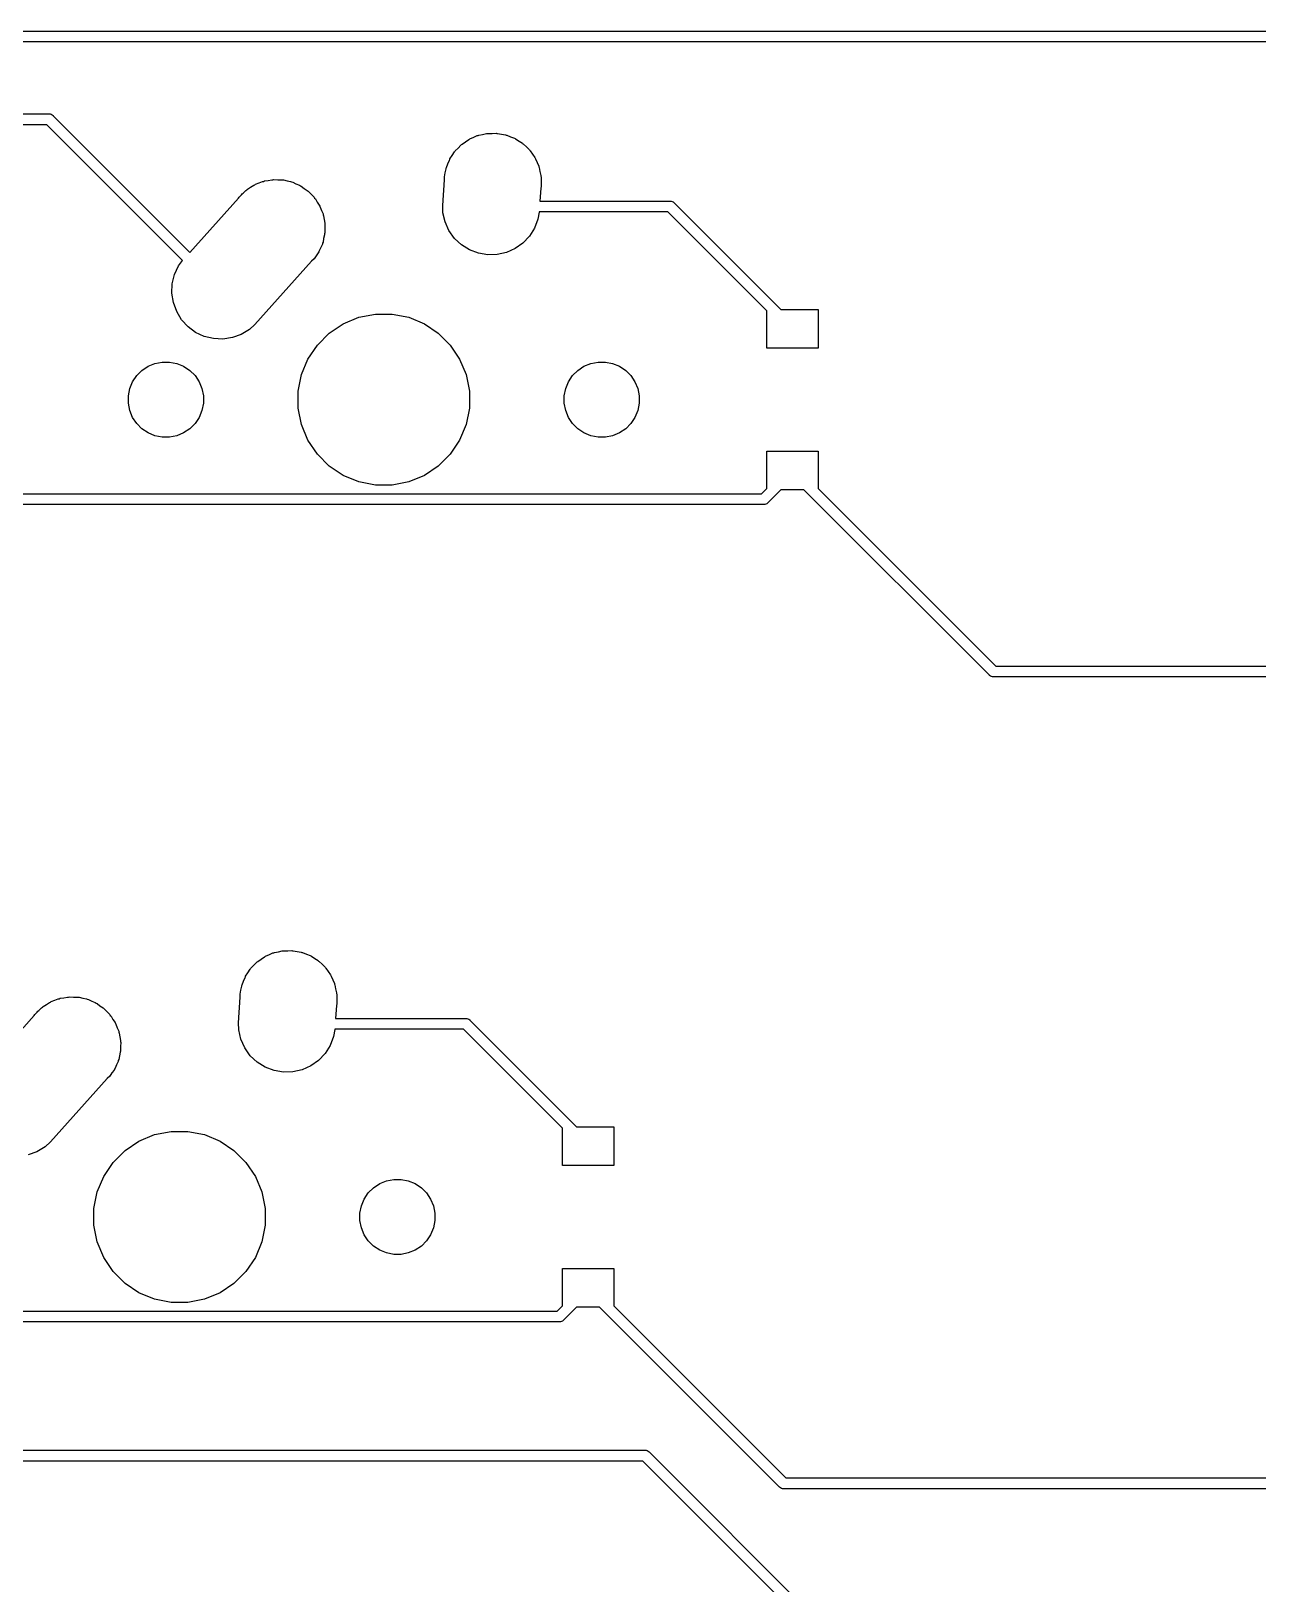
# Model space of a CAD drawing. Extents: x -26.1 to -7.5, y -7.6 to -2.3.
# Drawn here: x -19.414 to -18.288, y -5.307 to -3.882 of the extents above; entities that cross this region are included whole.
import ezdxf

# ---------------------------------------------------------------- set-up
doc = ezdxf.new("R2010")
doc.units = 0
doc.header["$MEASUREMENT"] = 0
doc.layers.add('BLACK', color=7, linetype='CONTINUOUS')

msp = doc.modelspace()

# ---------------------------------------------------------------- linework, layer by layer
at = {"layer": 'BLACK', "linetype": 'CONTINUOUS'}
for p, q in [((-21.3001, -3.88183), (-17.2587, -3.88183)), ((-17.2605, -3.89183), (-21.3019, -3.89183)), ((-21.2494, -3.95783), (-19.3974, -3.95783)), ((-19.3974, -3.95783), (-19.3972, -3.95781)), ((-19.3972, -3.95781), (-19.3969, -3.95783)), ((-19.3969, -3.95783), (-19.3962, -3.95791)), ((-19.3962, -3.95791), (-19.3952, -3.95819)), ((-19.3952, -3.95819), (-19.3944, -3.95866)), ((-19.3944, -3.95866), (-19.3936, -3.95928)), ((-19.3936, -3.95928), (-19.3935, -3.95947)), ((-19.3935, -3.95947), (-19.268, -4.08491)), ((-19.3992, -3.96783), (-21.2512, -3.96783)), ((-19.2747, -4.09239), (-19.3992, -3.96783)), ((-18.9906, -3.97571), (-18.9869, -3.9756)), ((-18.9869, -3.9756), (-18.9863, -3.97571)), ((-19.0244, -3.99177), (-19.0218, -3.98914)), ((-19.0218, -3.98914), (-19.0192, -3.98644)), ((-19.0192, -3.98644), (-19.0187, -3.98606)), ((-19.0187, -3.98606), (-19.0182, -3.9856)), ((-19.0182, -3.9856), (-19.0151, -3.98353)), ((-19.0151, -3.98353), (-19.0121, -3.98138)), ((-19.0121, -3.98138), (-19.0115, -3.98111)), ((-19.0115, -3.98111), (-19.011, -3.98075)), ((-19.011, -3.98075), (-19.0075, -3.97933)), ((-19.0075, -3.97933), (-19.0042, -3.97781)), ((-19.0042, -3.97781), (-19.0035, -3.97766)), ((-19.0035, -3.97766), (-19.0029, -3.97741)), ((-19.0029, -3.97741), (-18.9993, -3.97669)), ((-18.9993, -3.97669), (-18.9957, -3.97586)), ((-18.9957, -3.97586), (-18.995, -3.97584)), ((-18.995, -3.97584), (-18.9944, -3.97571)), ((-18.9944, -3.97571), (-18.9906, -3.97571)), ((-18.9863, -3.97571), (-18.9856, -3.97571)), ((-18.9856, -3.97571), (-18.982, -3.97643)), ((-18.982, -3.97643), (-18.9783, -3.97705)), ((-18.9783, -3.97705), (-18.9777, -3.97728)), ((-18.9777, -3.97728), (-18.9771, -3.97741)), ((-18.9771, -3.97741), (-18.9736, -3.97883)), ((-18.9736, -3.97883), (-18.9702, -3.98015)), ((-18.9702, -3.98015), (-18.9696, -3.9805)), ((-18.9696, -3.9805), (-18.969, -3.98075)), ((-18.969, -3.98075), (-18.9659, -3.98281)), ((-18.9659, -3.98281), (-18.9628, -3.98478)), ((-18.9628, -3.98478), (-18.9623, -3.98523)), ((-18.9623, -3.98523), (-18.9618, -3.9856)), ((-18.9618, -3.9856), (-18.9591, -3.98822)), ((-18.9591, -3.98822), (-18.9564, -3.99077)), ((-19.0326, -4.00708), (-19.0312, -4.00365)), ((-19.0312, -4.00365), (-19.0298, -4.00018)), ((-19.0298, -4.00018), (-19.0295, -3.99963)), ((-19.0295, -3.99963), (-19.0293, -3.99902)), ((-19.0293, -3.99902), (-19.0272, -3.99593)), ((-19.0272, -3.99593), (-19.0252, -3.99279)), ((-19.0252, -3.99279), (-19.0248, -3.99231)), ((-19.0248, -3.99231), (-19.0244, -3.99177)), ((-18.9564, -3.99077), (-18.9561, -3.9913)), ((-18.9561, -3.9913), (-18.9556, -3.99177)), ((-18.9556, -3.99177), (-18.9535, -3.99485)), ((-18.9535, -3.99485), (-18.9514, -3.99788)), ((-18.9514, -3.99788), (-18.9511, -3.99848)), ((-18.9511, -3.99848), (-18.9507, -3.99902)), ((-18.9507, -3.99902), (-18.9493, -4.00245)), ((-18.9493, -4.00245), (-18.9478, -4.00584)), ((-19.1961, -4.01889), (-19.1928, -4.01823)), ((-19.1928, -4.01823), (-19.1918, -4.01823)), ((-19.1918, -4.01823), (-19.1908, -4.01808)), ((-19.1908, -4.01808), (-19.1874, -4.01823)), ((-19.1874, -4.01823), (-19.1841, -4.01823)), ((-19.1841, -4.01823), (-19.1831, -4.01842)), ((-19.1831, -4.01842), (-19.1821, -4.01846)), ((-19.0343, -4.01564), (-19.0336, -4.01199)), ((-19.0343, -4.01847), (-19.0343, -4.01564)), ((-19.0336, -4.01199), (-19.0329, -4.00833)), ((-19.0329, -4.00833), (-19.0327, -4.00772)), ((-19.0327, -4.00772), (-19.0326, -4.00708)), ((-18.9478, -4.00584), (-18.9477, -4.00648)), ((-18.9477, -4.00648), (-18.9474, -4.00708)), ((-18.9474, -4.00708), (-18.9467, -4.01072)), ((-18.9467, -4.01072), (-18.9459, -4.01434)), ((-18.9459, -4.01434), (-18.9458, -4.015)), ((-18.9458, -4.015), (-18.9457, -4.01564)), ((-18.9457, -4.01564), (-18.9457, -4.01935)), ((-19.2228, -4.03429), (-19.2206, -4.03205)), ((-19.2206, -4.03205), (-19.2199, -4.03132)), ((-19.2199, -4.03132), (-19.2191, -4.03051)), ((-19.2191, -4.03051), (-19.2167, -4.02812)), ((-19.2167, -4.02812), (-19.2158, -4.02757)), ((-19.2158, -4.02757), (-19.2151, -4.02691)), ((-19.2151, -4.02691), (-19.2122, -4.02515)), ((-19.2122, -4.02515), (-19.2094, -4.02327)), ((-19.2094, -4.02327), (-19.2085, -4.02289)), ((-19.2085, -4.02289), (-19.2077, -4.02238)), ((-19.2077, -4.02238), (-19.2045, -4.02123)), ((-19.2045, -4.02123), (-19.2013, -4.01993)), ((-19.2013, -4.01993), (-19.2004, -4.01974)), ((-19.2004, -4.01974), (-19.1995, -4.0194)), ((-19.1995, -4.0194), (-19.1961, -4.01889)), ((-19.1821, -4.01846), (-19.1788, -4.01927)), ((-19.1788, -4.01927), (-19.1755, -4.01993)), ((-19.1755, -4.01993), (-19.1746, -4.02031)), ((-19.1746, -4.02031), (-19.1736, -4.02054)), ((-19.1736, -4.02054), (-19.1706, -4.02197)), ((-19.1706, -4.02197), (-19.1674, -4.02327)), ((-19.1674, -4.02327), (-19.1666, -4.02382)), ((-19.1666, -4.02382), (-19.1657, -4.02423)), ((-19.1657, -4.02423), (-19.163, -4.02624)), ((-19.163, -4.02624), (-19.1602, -4.02812)), ((-19.1602, -4.02812), (-19.1595, -4.02881)), ((-19.1595, -4.02881), (-19.1587, -4.02939)), ((-19.1587, -4.02939), (-19.1564, -4.03189)), ((-19.1564, -4.03189), (-19.154, -4.03429)), ((-19.0359, -4.04196), (-19.0343, -4.01847)), ((-18.946, -4.02587), (-18.9468, -4.03783)), ((-18.9457, -4.02436), (-18.946, -4.02587)), ((-18.9457, -4.01935), (-18.9457, -4.02088)), ((-18.9457, -4.02088), (-18.9457, -4.02153)), ((-18.9457, -4.02153), (-18.9457, -4.02436)), ((-19.268, -4.08491), (-19.2235, -4.03529)), ((-19.2235, -4.03529), (-19.2228, -4.03429)), ((-19.154, -4.03429), (-19.1535, -4.0351)), ((-19.1535, -4.0351), (-19.1528, -4.03583)), ((-19.1528, -4.03583), (-19.1511, -4.03873)), ((-19.1511, -4.03873), (-19.1492, -4.04154)), ((-19.1492, -4.04154), (-19.1488, -4.04245)), ((-19.1488, -4.04245), (-19.1483, -4.04329)), ((-19.1483, -4.04329), (-19.1471, -4.04647)), ((-19.1471, -4.04647), (-19.1458, -4.0496)), ((-19.0357, -4.04849), (-19.0359, -4.04196)), ((-18.9468, -4.03783), (-18.8275, -4.03783)), ((-18.8275, -4.03783), (-18.8272, -4.03781)), ((-18.8272, -4.03781), (-18.827, -4.03783)), ((-18.827, -4.03783), (-18.8262, -4.03791)), ((-18.8262, -4.03791), (-18.8253, -4.03819)), ((-18.8253, -4.03819), (-18.8244, -4.03866)), ((-18.8244, -4.03866), (-18.8237, -4.03928)), ((-18.8237, -4.03928), (-18.8235, -4.03947)), ((-18.8235, -4.03947), (-18.7256, -4.13732)), ((-19.1458, -4.0496), (-19.1456, -4.05056)), ((-19.1456, -4.05056), (-19.1453, -4.05149)), ((-19.1453, -4.05149), (-19.1448, -4.05484)), ((-19.1448, -4.05484), (-19.1441, -4.05816)), ((-19.1441, -4.05816), (-19.1441, -4.05914)), ((-19.1441, -4.05914), (-19.144, -4.06011)), ((-19.144, -4.06011), (-19.1441, -4.0635)), ((-19.0338, -4.057), (-19.0357, -4.04849)), ((-19.0302, -4.06496), (-19.0338, -4.057)), ((-18.9486, -4.0545), (-18.9517, -4.06265)), ((-18.9475, -4.04805), (-18.9486, -4.0545)), ((-18.8293, -4.04783), (-18.9475, -4.04783)), ((-18.9475, -4.04783), (-18.9475, -4.04805)), ((-18.7386, -4.13849), (-18.8293, -4.04783)), ((-19.1452, -4.07212), (-19.1458, -4.07544)), ((-19.1444, -4.06883), (-19.1452, -4.07212)), ((-19.1443, -4.06785), (-19.1444, -4.06883)), ((-19.1441, -4.06688), (-19.1443, -4.06785)), ((-19.1441, -4.0635), (-19.1441, -4.06688)), ((-19.0251, -4.07207), (-19.0302, -4.06496)), ((-19.0188, -4.07805), (-19.0251, -4.07207)), ((-18.9564, -4.07005), (-18.9623, -4.0764)), ((-18.9517, -4.06265), (-18.9564, -4.07005)), ((-19.1521, -4.08794), (-19.154, -4.09075)), ((-19.1501, -4.08521), (-19.1521, -4.08794)), ((-19.1497, -4.08432), (-19.1501, -4.08521)), ((-19.1492, -4.0835), (-19.1497, -4.08432)), ((-19.1479, -4.08037), (-19.1492, -4.0835)), ((-19.1464, -4.0773), (-19.1479, -4.08037)), ((-19.1462, -4.07635), (-19.1464, -4.0773)), ((-19.1458, -4.07544), (-19.1462, -4.07635)), ((-19.0114, -4.08268), (-19.0188, -4.07805)), ((-19.0032, -4.08578), (-19.0114, -4.08268)), ((-18.9946, -4.08723), (-19.0032, -4.08578)), ((-18.9859, -4.08698), (-18.9946, -4.08723)), ((-18.9774, -4.08503), (-18.9859, -4.08698)), ((-18.9695, -4.08145), (-18.9774, -4.08503)), ((-18.9623, -4.0764), (-18.9695, -4.08145)), ((-19.282, -4.10522), (-19.2783, -4.09731)), ((-19.2783, -4.09731), (-19.2747, -4.09239)), ((-19.1563, -4.09299), (-19.2085, -4.1512)), ((-19.154, -4.09075), (-19.1563, -4.09299)), ((-19.2844, -4.12241), (-19.2841, -4.11369)), ((-19.2841, -4.11369), (-19.282, -4.10522)), ((-19.2831, -4.13103), (-19.2844, -4.12241)), ((-19.2801, -4.13923), (-19.2831, -4.13103)), ((-19.2756, -4.14669), (-19.2801, -4.13923)), ((-19.1272, -4.15043), (-19.1129, -4.14452)), ((-19.1129, -4.14452), (-19.0977, -4.1415)), ((-19.0977, -4.1415), (-19.0823, -4.1415)), ((-19.0823, -4.1415), (-19.0671, -4.14452)), ((-19.0671, -4.14452), (-19.0528, -4.15043)), ((-18.7386, -4.17276), (-18.7386, -4.13849)), ((-18.7256, -4.13732), (-18.6914, -4.13732)), ((-18.6914, -4.13732), (-18.6914, -4.17276)), ((-19.2697, -4.15313), (-19.2756, -4.14669)), ((-19.2627, -4.15829), (-19.2697, -4.15313)), ((-19.2548, -4.16198), (-19.2627, -4.15829)), ((-19.2208, -4.16014), (-19.229, -4.16312)), ((-19.2133, -4.15561), (-19.2208, -4.16014)), ((-19.2085, -4.1512), (-19.2133, -4.15561)), ((-19.151, -4.16996), (-19.14, -4.15903)), ((-19.14, -4.15903), (-19.1272, -4.15043)), ((-19.0528, -4.15043), (-19.04, -4.15903)), ((-19.04, -4.15903), (-19.029, -4.16996)), ((-19.2463, -4.16406), (-19.2548, -4.16198)), ((-19.2376, -4.16444), (-19.2463, -4.16406)), ((-19.229, -4.16312), (-19.2376, -4.16444)), ((-19.1596, -4.18282), (-19.151, -4.16996)), ((-19.029, -4.16996), (-19.0204, -4.18282)), ((-18.6914, -4.17276), (-18.7386, -4.17276)), ((-19.3063, -4.18947), (-19.3, -4.18688)), ((-19.3, -4.18688), (-19.2934, -4.18555)), ((-19.2934, -4.18555), (-19.2866, -4.18555)), ((-19.2866, -4.18555), (-19.28, -4.18688)), ((-19.28, -4.18688), (-19.2737, -4.18947)), ((-19.1655, -4.1971), (-19.1596, -4.18282)), ((-19.0204, -4.18282), (-19.0145, -4.1971)), ((-18.9063, -4.18947), (-18.9, -4.18688)), ((-18.9, -4.18688), (-18.8934, -4.18555)), ((-18.8934, -4.18555), (-18.8866, -4.18555)), ((-18.8866, -4.18555), (-18.88, -4.18688)), ((-18.88, -4.18688), (-18.8737, -4.18947)), ((-19.3205, -4.20368), (-19.3168, -4.19804)), ((-19.3168, -4.19804), (-19.312, -4.19324)), ((-19.312, -4.19324), (-19.3063, -4.18947)), ((-19.2737, -4.18947), (-19.268, -4.19324)), ((-19.268, -4.19324), (-19.2632, -4.19804)), ((-19.2632, -4.19804), (-19.2595, -4.20368)), ((-19.1685, -4.21227), (-19.1655, -4.1971)), ((-19.0145, -4.1971), (-19.0115, -4.21227)), ((-18.9205, -4.20368), (-18.9168, -4.19804)), ((-18.9168, -4.19804), (-18.912, -4.19324)), ((-18.912, -4.19324), (-18.9063, -4.18947)), ((-18.8737, -4.18947), (-18.868, -4.19324)), ((-18.868, -4.19324), (-18.8632, -4.19804)), ((-18.8632, -4.19804), (-18.8595, -4.20368)), ((-19.3244, -4.21661), (-19.3231, -4.20995)), ((-19.3244, -4.22339), (-19.3244, -4.21661)), ((-19.3231, -4.20995), (-19.3205, -4.20368)), ((-19.2595, -4.20368), (-19.2569, -4.20995)), ((-19.2569, -4.20995), (-19.2556, -4.21661)), ((-19.2556, -4.21661), (-19.2556, -4.22339)), ((-19.1685, -4.22773), (-19.1685, -4.21227)), ((-19.0115, -4.21227), (-19.0115, -4.22773)), ((-18.9244, -4.21661), (-18.9231, -4.20995)), ((-18.9244, -4.22339), (-18.9244, -4.21661)), ((-18.9231, -4.20995), (-18.9205, -4.20368)), ((-18.8595, -4.20368), (-18.8569, -4.20995)), ((-18.8569, -4.20995), (-18.8556, -4.21661)), ((-18.8556, -4.21661), (-18.8556, -4.22339)), ((-19.3231, -4.23005), (-19.3244, -4.22339)), ((-19.3205, -4.23632), (-19.3231, -4.23005)), ((-19.2569, -4.23005), (-19.2595, -4.23632)), ((-19.2556, -4.22339), (-19.2569, -4.23005)), ((-19.1655, -4.2429), (-19.1685, -4.22773)), ((-19.0115, -4.22773), (-19.0145, -4.2429)), ((-18.9231, -4.23005), (-18.9244, -4.22339)), ((-18.9205, -4.23632), (-18.9231, -4.23005)), ((-18.8569, -4.23005), (-18.8595, -4.23632)), ((-18.8556, -4.22339), (-18.8569, -4.23005)), ((-19.3168, -4.24196), (-19.3205, -4.23632)), ((-19.312, -4.24676), (-19.3168, -4.24196)), ((-19.2632, -4.24196), (-19.268, -4.24676)), ((-19.2595, -4.23632), (-19.2632, -4.24196)), ((-19.1596, -4.25718), (-19.1655, -4.2429)), ((-19.0145, -4.2429), (-19.0204, -4.25718)), ((-18.9168, -4.24196), (-18.9205, -4.23632)), ((-18.912, -4.24676), (-18.9168, -4.24196)), ((-18.8632, -4.24196), (-18.868, -4.24676)), ((-18.8595, -4.23632), (-18.8632, -4.24196)), ((-19.3063, -4.25053), (-19.312, -4.24676)), ((-19.3, -4.25312), (-19.3063, -4.25053)), ((-19.2934, -4.25445), (-19.3, -4.25312)), ((-19.2866, -4.25445), (-19.2934, -4.25445)), ((-19.28, -4.25312), (-19.2866, -4.25445)), ((-19.2737, -4.25053), (-19.28, -4.25312)), ((-19.268, -4.24676), (-19.2737, -4.25053)), ((-19.151, -4.27004), (-19.1596, -4.25718)), ((-19.0204, -4.25718), (-19.029, -4.27004)), ((-18.9063, -4.25053), (-18.912, -4.24676)), ((-18.9, -4.25312), (-18.9063, -4.25053)), ((-18.8934, -4.25445), (-18.9, -4.25312)), ((-18.8866, -4.25445), (-18.8934, -4.25445)), ((-18.88, -4.25312), (-18.8866, -4.25445)), ((-18.8737, -4.25053), (-18.88, -4.25312)), ((-18.868, -4.24676), (-18.8737, -4.25053)), ((-19.14, -4.28097), (-19.151, -4.27004)), ((-19.029, -4.27004), (-19.04, -4.28097)), ((-18.7386, -4.30151), (-18.7386, -4.26724)), ((-18.7386, -4.26724), (-18.6914, -4.26724)), ((-18.6914, -4.26724), (-18.6914, -4.30151)), ((-19.1272, -4.28957), (-19.14, -4.28097)), ((-19.04, -4.28097), (-19.0528, -4.28957)), ((-19.1129, -4.29548), (-19.1272, -4.28957)), ((-19.0977, -4.2985), (-19.1129, -4.29548)), ((-19.0823, -4.2985), (-19.0977, -4.2985)), ((-19.0671, -4.29548), (-19.0823, -4.2985)), ((-19.0528, -4.28957), (-19.0671, -4.29548)), ((-18.7435, -4.30637), (-18.7386, -4.30151)), ((-18.7256, -4.30268), (-18.7377, -4.31474)), ((-18.7044, -4.30268), (-18.7256, -4.30268)), ((-18.5342, -4.47285), (-18.7044, -4.30268)), ((-18.6914, -4.30151), (-18.5284, -4.46449)), ((-18.7417, -4.31637), (-19.4408, -4.31637)), ((-19.439, -4.30637), (-18.7435, -4.30637)), ((-18.7414, -4.3164), (-18.7417, -4.31637)), ((-18.7412, -4.31637), (-18.7414, -4.3164)), ((-18.7404, -4.3163), (-18.7412, -4.31637)), ((-18.7395, -4.31602), (-18.7404, -4.3163)), ((-18.7386, -4.31555), (-18.7395, -4.31602)), ((-18.7379, -4.31493), (-18.7386, -4.31555)), ((-18.7377, -4.31474), (-18.7379, -4.31493)), ((-18.534, -4.47304), (-18.5342, -4.47285)), ((-18.5333, -4.47367), (-18.534, -4.47304)), ((-18.5324, -4.47413), (-18.5333, -4.47367)), ((-18.5315, -4.47442), (-18.5324, -4.47413)), ((-18.5305, -4.47451), (-18.5315, -4.47442)), ((-18.5284, -4.46449), (-17.5903, -4.46449)), ((-18.5302, -4.47449), (-18.5305, -4.47451)), ((-17.593, -4.47449), (-18.5302, -4.47449)), ((-19.199, -4.73111), (-19.1985, -4.73075)), ((-19.1985, -4.73075), (-19.195, -4.72933)), ((-19.195, -4.72933), (-19.1917, -4.72781)), ((-19.1917, -4.72781), (-19.191, -4.72766)), ((-19.191, -4.72766), (-19.1904, -4.72741)), ((-19.1904, -4.72741), (-19.1868, -4.72669)), ((-19.1868, -4.72669), (-19.1832, -4.72586)), ((-19.1832, -4.72586), (-19.1825, -4.72584)), ((-19.1825, -4.72584), (-19.1819, -4.72571)), ((-19.1819, -4.72571), (-19.1781, -4.72571)), ((-19.1781, -4.72571), (-19.1744, -4.7256)), ((-19.1744, -4.7256), (-19.1738, -4.72571)), ((-19.1738, -4.72571), (-19.1731, -4.72571)), ((-19.1731, -4.72571), (-19.1695, -4.72643)), ((-19.1695, -4.72643), (-19.1658, -4.72705)), ((-19.1658, -4.72705), (-19.1652, -4.72728)), ((-19.1652, -4.72728), (-19.1646, -4.72741)), ((-19.1646, -4.72741), (-19.1611, -4.72883)), ((-19.1611, -4.72883), (-19.1577, -4.73015)), ((-19.1577, -4.73015), (-19.1571, -4.7305)), ((-19.1571, -4.7305), (-19.1565, -4.73075)), ((-19.1565, -4.73075), (-19.1534, -4.73281)), ((-19.2147, -4.74593), (-19.2127, -4.74279)), ((-19.2127, -4.74279), (-19.2123, -4.74231)), ((-19.2123, -4.74231), (-19.2119, -4.74177)), ((-19.2119, -4.74177), (-19.2093, -4.73914)), ((-19.2093, -4.73914), (-19.2067, -4.73644)), ((-19.2067, -4.73644), (-19.2062, -4.73606)), ((-19.2062, -4.73606), (-19.2057, -4.7356)), ((-19.2057, -4.7356), (-19.2026, -4.73353)), ((-19.2026, -4.73353), (-19.1996, -4.73138)), ((-19.1996, -4.73138), (-19.199, -4.73111)), ((-19.1534, -4.73281), (-19.1503, -4.73478)), ((-19.1503, -4.73478), (-19.1498, -4.73523)), ((-19.1498, -4.73523), (-19.1493, -4.7356)), ((-19.1493, -4.7356), (-19.1466, -4.73822)), ((-19.1466, -4.73822), (-19.1439, -4.74077)), ((-19.1439, -4.74077), (-19.1436, -4.7413)), ((-19.1436, -4.7413), (-19.1431, -4.74177)), ((-19.1431, -4.74177), (-19.141, -4.74485)), ((-19.141, -4.74485), (-19.1389, -4.74788)), ((-19.2211, -4.76199), (-19.2204, -4.75833)), ((-19.2204, -4.75833), (-19.2202, -4.75772)), ((-19.2202, -4.75772), (-19.2201, -4.75708)), ((-19.2201, -4.75708), (-19.2187, -4.75365)), ((-19.2187, -4.75365), (-19.2173, -4.75018)), ((-19.2173, -4.75018), (-19.217, -4.74963)), ((-19.217, -4.74963), (-19.2168, -4.74902)), ((-19.2168, -4.74902), (-19.2147, -4.74593)), ((-19.1389, -4.74788), (-19.1386, -4.74848)), ((-19.1386, -4.74848), (-19.1382, -4.74902)), ((-19.1382, -4.74902), (-19.1368, -4.75245)), ((-19.1368, -4.75245), (-19.1353, -4.75584)), ((-19.1353, -4.75584), (-19.1352, -4.75648)), ((-19.1352, -4.75648), (-19.1349, -4.75708)), ((-19.1349, -4.75708), (-19.1342, -4.76072)), ((-19.3997, -4.77515), (-19.3969, -4.77327)), ((-19.3969, -4.77327), (-19.396, -4.77289)), ((-19.396, -4.77289), (-19.3952, -4.77238)), ((-19.3952, -4.77238), (-19.392, -4.77123)), ((-19.392, -4.77123), (-19.3888, -4.76993)), ((-19.3888, -4.76993), (-19.3879, -4.76974)), ((-19.3879, -4.76974), (-19.387, -4.7694)), ((-19.387, -4.7694), (-19.3836, -4.76889)), ((-19.3836, -4.76889), (-19.3803, -4.76823)), ((-19.3803, -4.76823), (-19.3793, -4.76823)), ((-19.3793, -4.76823), (-19.3783, -4.76808)), ((-19.3783, -4.76808), (-19.3749, -4.76823)), ((-19.3749, -4.76823), (-19.3716, -4.76823)), ((-19.3716, -4.76823), (-19.3706, -4.76842)), ((-19.3706, -4.76842), (-19.3696, -4.76846)), ((-19.3696, -4.76846), (-19.3663, -4.76927)), ((-19.3663, -4.76927), (-19.363, -4.76993)), ((-19.363, -4.76993), (-19.3621, -4.77031)), ((-19.3621, -4.77031), (-19.3611, -4.77054)), ((-19.3611, -4.77054), (-19.3581, -4.77197)), ((-19.3581, -4.77197), (-19.3549, -4.77327)), ((-19.3549, -4.77327), (-19.3541, -4.77382)), ((-19.2234, -4.79196), (-19.2218, -4.76847)), ((-19.2218, -4.76564), (-19.2211, -4.76199)), ((-19.2218, -4.76847), (-19.2218, -4.76564)), ((-19.1342, -4.76072), (-19.1334, -4.76434)), ((-19.1334, -4.76434), (-19.1333, -4.765)), ((-19.1333, -4.765), (-19.1332, -4.76564)), ((-19.1332, -4.76564), (-19.1332, -4.76935)), ((-19.1332, -4.76935), (-19.1332, -4.77088)), ((-19.1332, -4.77088), (-19.1332, -4.77153)), ((-19.1332, -4.77153), (-19.1332, -4.77436)), ((-19.4619, -4.84204), (-19.411, -4.78529)), ((-19.411, -4.78529), (-19.4103, -4.78429)), ((-19.4103, -4.78429), (-19.4081, -4.78205)), ((-19.4081, -4.78205), (-19.4074, -4.78132)), ((-19.4074, -4.78132), (-19.4066, -4.78051)), ((-19.4066, -4.78051), (-19.4042, -4.77812)), ((-19.4042, -4.77812), (-19.4033, -4.77757)), ((-19.4033, -4.77757), (-19.4026, -4.77691)), ((-19.4026, -4.77691), (-19.3997, -4.77515)), ((-19.3541, -4.77382), (-19.3532, -4.77423)), ((-19.3532, -4.77423), (-19.3505, -4.77624)), ((-19.3505, -4.77624), (-19.3477, -4.77812)), ((-19.3477, -4.77812), (-19.347, -4.77881)), ((-19.347, -4.77881), (-19.3462, -4.77939)), ((-19.3462, -4.77939), (-19.3439, -4.78189)), ((-19.3439, -4.78189), (-19.3415, -4.78429)), ((-19.3415, -4.78429), (-19.341, -4.7851)), ((-19.341, -4.7851), (-19.3403, -4.78583)), ((-19.3403, -4.78583), (-19.3386, -4.78873)), ((-19.1335, -4.77587), (-19.1343, -4.78783)), ((-19.1343, -4.78783), (-19.015, -4.78783)), ((-19.1332, -4.77436), (-19.1335, -4.77587)), ((-19.015, -4.78783), (-19.0147, -4.78781)), ((-19.0147, -4.78781), (-19.0145, -4.78783)), ((-19.0145, -4.78783), (-19.0137, -4.78791)), ((-19.0137, -4.78791), (-19.0128, -4.78819)), ((-19.3386, -4.78873), (-19.3367, -4.79154)), ((-19.3367, -4.79154), (-19.3363, -4.79245)), ((-19.3363, -4.79245), (-19.3358, -4.79329)), ((-19.3358, -4.79329), (-19.3346, -4.79647)), ((-19.3346, -4.79647), (-19.3333, -4.7996)), ((-19.3333, -4.7996), (-19.3331, -4.80056)), ((-19.3331, -4.80056), (-19.3328, -4.80149)), ((-19.3328, -4.80149), (-19.3323, -4.80484)), ((-19.2232, -4.79849), (-19.2234, -4.79196)), ((-19.2213, -4.807), (-19.2232, -4.79849)), ((-19.135, -4.79805), (-19.1361, -4.8045)), ((-19.0168, -4.79783), (-19.135, -4.79783)), ((-19.135, -4.79783), (-19.135, -4.79805)), ((-18.9261, -4.88849), (-19.0168, -4.79783)), ((-19.0128, -4.78819), (-19.0119, -4.78866)), ((-19.0119, -4.78866), (-19.0112, -4.78928)), ((-19.0112, -4.78928), (-19.011, -4.78947)), ((-19.011, -4.78947), (-18.9131, -4.88732)), ((-19.3323, -4.80484), (-19.3316, -4.80816)), ((-19.3316, -4.80816), (-19.3316, -4.80914)), ((-19.3316, -4.80914), (-19.3315, -4.81011)), ((-19.3315, -4.81011), (-19.3316, -4.8135)), ((-19.3316, -4.8135), (-19.3316, -4.81688)), ((-19.2177, -4.81496), (-19.2213, -4.807)), ((-19.2126, -4.82207), (-19.2177, -4.81496)), ((-19.1392, -4.81265), (-19.1439, -4.82005)), ((-19.1361, -4.8045), (-19.1392, -4.81265)), ((-19.3354, -4.83037), (-19.3367, -4.8335)), ((-19.3339, -4.8273), (-19.3354, -4.83037)), ((-19.3337, -4.82635), (-19.3339, -4.8273)), ((-19.3333, -4.82544), (-19.3337, -4.82635)), ((-19.3327, -4.82212), (-19.3333, -4.82544)), ((-19.3319, -4.81883), (-19.3327, -4.82212)), ((-19.3318, -4.81785), (-19.3319, -4.81883)), ((-19.3316, -4.81688), (-19.3318, -4.81785)), ((-19.2063, -4.82805), (-19.2126, -4.82207)), ((-19.1989, -4.83268), (-19.2063, -4.82805)), ((-19.1498, -4.8264), (-19.157, -4.83145)), ((-19.1439, -4.82005), (-19.1498, -4.8264)), ((-19.3438, -4.84299), (-19.396, -4.9012)), ((-19.3415, -4.84075), (-19.3438, -4.84299)), ((-19.3396, -4.83794), (-19.3415, -4.84075)), ((-19.3376, -4.83521), (-19.3396, -4.83794)), ((-19.3372, -4.83432), (-19.3376, -4.83521)), ((-19.3367, -4.8335), (-19.3372, -4.83432)), ((-19.1907, -4.83578), (-19.1989, -4.83268)), ((-19.1821, -4.83723), (-19.1907, -4.83578)), ((-19.1734, -4.83698), (-19.1821, -4.83723)), ((-19.1649, -4.83503), (-19.1734, -4.83698)), ((-19.157, -4.83145), (-19.1649, -4.83503)), ((-18.9131, -4.88732), (-18.8789, -4.88732)), ((-18.8789, -4.88732), (-18.8789, -4.92276)), ((-19.396, -4.9012), (-19.4008, -4.90561)), ((-19.3275, -4.90903), (-19.3147, -4.90043)), ((-19.3147, -4.90043), (-19.3004, -4.89452)), ((-19.3004, -4.89452), (-19.2852, -4.8915)), ((-19.2852, -4.8915), (-19.2698, -4.8915)), ((-19.2698, -4.8915), (-19.2546, -4.89452)), ((-19.2546, -4.89452), (-19.2403, -4.90043)), ((-19.2403, -4.90043), (-19.2275, -4.90903)), ((-18.9261, -4.92276), (-18.9261, -4.88849)), ((-19.4083, -4.91014), (-19.4165, -4.91312)), ((-19.4008, -4.90561), (-19.4083, -4.91014)), ((-19.3385, -4.91996), (-19.3275, -4.90903)), ((-19.2275, -4.90903), (-19.2165, -4.91996)), ((-19.3471, -4.93282), (-19.3385, -4.91996)), ((-19.2165, -4.91996), (-19.2079, -4.93282)), ((-18.8789, -4.92276), (-18.9261, -4.92276)), ((-19.353, -4.9471), (-19.3471, -4.93282)), ((-19.2079, -4.93282), (-19.202, -4.9471)), ((-19.1043, -4.94804), (-19.0995, -4.94324)), ((-19.0995, -4.94324), (-19.0938, -4.93947)), ((-19.0938, -4.93947), (-19.0875, -4.93688)), ((-19.0875, -4.93688), (-19.0809, -4.93555)), ((-19.0809, -4.93555), (-19.0741, -4.93555)), ((-19.0741, -4.93555), (-19.0675, -4.93688)), ((-19.0675, -4.93688), (-19.0612, -4.93947)), ((-19.0612, -4.93947), (-19.0555, -4.94324)), ((-19.0555, -4.94324), (-19.0507, -4.94804)), ((-19.356, -4.96227), (-19.353, -4.9471)), ((-19.202, -4.9471), (-19.199, -4.96227)), ((-19.1106, -4.95995), (-19.108, -4.95368)), ((-19.108, -4.95368), (-19.1043, -4.94804)), ((-19.0507, -4.94804), (-19.047, -4.95368)), ((-19.047, -4.95368), (-19.0444, -4.95995)), ((-19.356, -4.97773), (-19.356, -4.96227)), ((-19.199, -4.96227), (-19.199, -4.97773)), ((-19.1119, -4.96661), (-19.1106, -4.95995)), ((-19.1119, -4.97339), (-19.1119, -4.96661)), ((-19.0444, -4.95995), (-19.0431, -4.96661)), ((-19.0431, -4.96661), (-19.0431, -4.97339)), ((-19.353, -4.9929), (-19.356, -4.97773)), ((-19.199, -4.97773), (-19.202, -4.9929)), ((-19.1106, -4.98005), (-19.1119, -4.97339)), ((-19.108, -4.98632), (-19.1106, -4.98005)), ((-19.1043, -4.99196), (-19.108, -4.98632)), ((-19.047, -4.98632), (-19.0507, -4.99196)), ((-19.0444, -4.98005), (-19.047, -4.98632)), ((-19.0431, -4.97339), (-19.0444, -4.98005)), ((-19.3471, -5.00718), (-19.353, -4.9929)), ((-19.202, -4.9929), (-19.2079, -5.00718)), ((-19.0995, -4.99676), (-19.1043, -4.99196)), ((-19.0938, -5.00053), (-19.0995, -4.99676)), ((-19.0875, -5.00312), (-19.0938, -5.00053)), ((-19.0612, -5.00053), (-19.0675, -5.00312)), ((-19.0555, -4.99676), (-19.0612, -5.00053)), ((-19.0507, -4.99196), (-19.0555, -4.99676)), ((-19.3385, -5.02004), (-19.3471, -5.00718)), ((-19.2079, -5.00718), (-19.2165, -5.02004)), ((-19.0809, -5.00445), (-19.0875, -5.00312)), ((-19.0741, -5.00445), (-19.0809, -5.00445)), ((-19.0675, -5.00312), (-19.0741, -5.00445)), ((-19.3275, -5.03097), (-19.3385, -5.02004)), ((-19.2165, -5.02004), (-19.2275, -5.03097)), ((-18.9261, -5.05151), (-18.9261, -5.01724)), ((-18.9261, -5.01724), (-18.8789, -5.01724)), ((-18.8789, -5.01724), (-18.8789, -5.05151)), ((-19.3147, -5.03957), (-19.3275, -5.03097)), ((-19.3004, -5.04548), (-19.3147, -5.03957)), ((-19.2403, -5.03957), (-19.2546, -5.04548)), ((-19.2275, -5.03097), (-19.2403, -5.03957)), ((-19.6228, -5.05637), (-18.931, -5.05637)), ((-19.2852, -5.0485), (-19.3004, -5.04548)), ((-19.2698, -5.0485), (-19.2852, -5.0485)), ((-19.2546, -5.04548), (-19.2698, -5.0485)), ((-18.931, -5.05637), (-18.9261, -5.05151)), ((-18.9131, -5.05268), (-18.9252, -5.06474)), ((-18.8919, -5.05268), (-18.9131, -5.05268)), ((-18.7267, -5.21785), (-18.8919, -5.05268)), ((-18.8789, -5.05151), (-18.7209, -5.20949)), ((-18.9292, -5.06637), (-19.6246, -5.06637)), ((-18.9289, -5.0664), (-18.9292, -5.06637)), ((-18.9287, -5.06637), (-18.9289, -5.0664)), ((-18.9279, -5.0663), (-18.9287, -5.06637)), ((-18.927, -5.06602), (-18.9279, -5.0663)), ((-18.9261, -5.06555), (-18.927, -5.06602)), ((-18.9254, -5.06493), (-18.9261, -5.06555)), ((-18.9252, -5.06474), (-18.9254, -5.06493)), ((-21.7215, -5.184), (-18.8505, -5.184)), ((-18.8505, -5.184), (-18.8502, -5.18398)), ((-18.8502, -5.18398), (-18.85, -5.184)), ((-18.85, -5.184), (-18.8492, -5.18407)), ((-18.8492, -5.18407), (-18.8483, -5.18436)), ((-18.8483, -5.18436), (-18.8474, -5.18482)), ((-18.8474, -5.18482), (-18.8467, -5.18545)), ((-18.8467, -5.18545), (-18.8465, -5.18564)), ((-18.8465, -5.18564), (-18.3779, -5.65427)), ((-18.8523, -5.194), (-21.7234, -5.194)), ((-18.3837, -5.66263), (-18.8523, -5.194)), ((-18.7209, -5.20949), (-17.7159, -5.20949)), ((-18.7265, -5.21804), (-18.7267, -5.21785)), ((-18.726, -5.2185), (-18.7265, -5.21804)), ((-18.7258, -5.21867), (-18.726, -5.2185)), ((-18.7249, -5.21913), (-18.7258, -5.21867)), ((-18.724, -5.21942), (-18.7249, -5.21913)), ((-18.723, -5.21951), (-18.724, -5.21942)), ((-18.7227, -5.21949), (-18.723, -5.21951)), ((-17.7185, -5.21949), (-18.7227, -5.21949))]:
    msp.add_line(p, q, dxfattribs=at)

doc.saveas('drawing.dxf')
